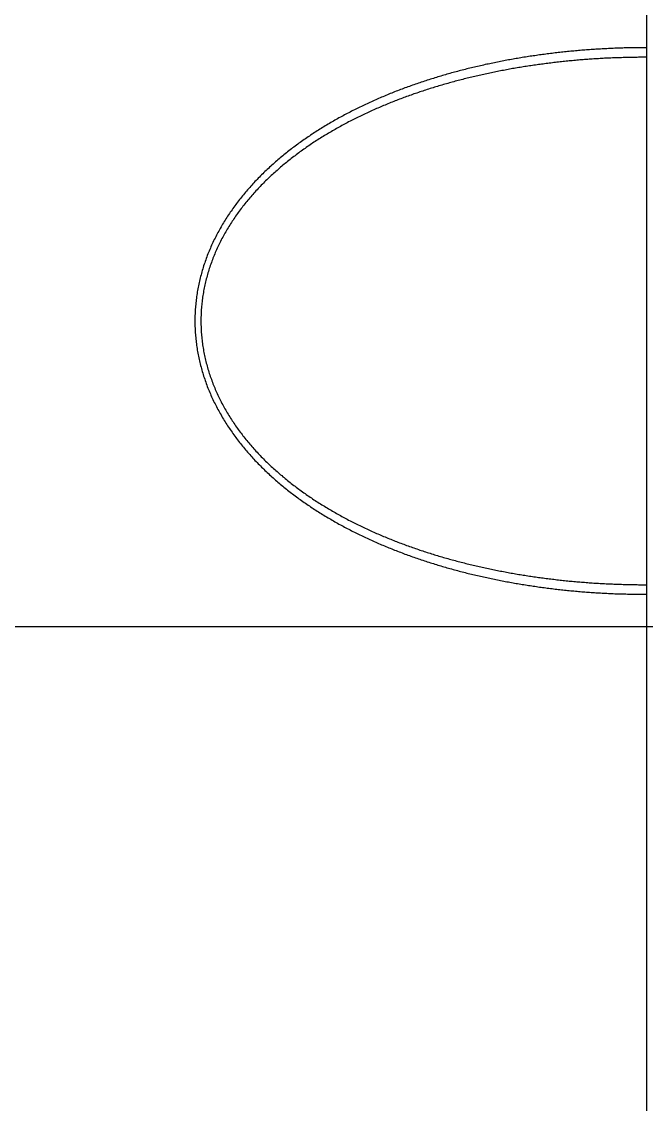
# Model space of a CAD drawing. Header units: millimetres. Extents: x 0 to 3800, y -67 to 2530.
# Drawn here: x 3353.93 to 3365.48, y 817.25 to 837.25 of the extents above; entities that cross this region are included whole.
import ezdxf
from ezdxf.lldxf.tags import DXFTag

# ---------------------------------------------------------------- set-up
doc = ezdxf.new("R2010")
doc.units = ezdxf.units.MM
doc.layers.add('내부선 및 부속', color=4, linetype='Continuous')
doc.layers.add('중심선', color=1, linetype='DASHED')
tags = doc.linetypes.add('DASHDOT', pattern=[70, 31, -13, 13, -13]).pattern_tags.tags
tags[10:11] = [DXFTag(74, 4), DXFTag(75, 0), DXFTag(340, '0'), DXFTag(46, 0.0), DXFTag(50, 0.0), DXFTag(44, 0.0), DXFTag(45, 0.0)]
tags[8:9] = [DXFTag(74, 4), DXFTag(75, 0), DXFTag(340, '0'), DXFTag(46, 0.0), DXFTag(50, 0.0), DXFTag(44, 0.0), DXFTag(45, 0.0)]
tags[6:7] = [DXFTag(74, 4), DXFTag(75, 0), DXFTag(340, '0'), DXFTag(46, 0.0), DXFTag(50, 0.0), DXFTag(44, 0.0), DXFTag(45, 0.0)]
tags[4:5] = [DXFTag(74, 4), DXFTag(75, 0), DXFTag(340, '0'), DXFTag(46, 0.0), DXFTag(50, 0.0), DXFTag(44, 0.0), DXFTag(45, 0.0)]
tags = doc.linetypes.add('DASHED', pattern=[25.72, 12.86, -12.86]).pattern_tags.tags
tags[6:7] = [DXFTag(74, 4), DXFTag(75, 0), DXFTag(340, '0'), DXFTag(46, 0.0), DXFTag(50, 0.0), DXFTag(44, 0.0), DXFTag(45, 0.0)]
tags[4:5] = [DXFTag(74, 4), DXFTag(75, 0), DXFTag(340, '0'), DXFTag(46, 0.0), DXFTag(50, 0.0), DXFTag(44, 0.0), DXFTag(45, 0.0)]

msp = doc.modelspace()

# ---------------------------------------------------------------- linework, layer by layer
at = {"layer": '내부선 및 부속', "linetype": 'Continuous'}
msp.add_line((3344.58, 826.077), (3386.378, 826.077), dxfattribs=at)
at = {"layer": '내부선 및 부속', "linetype": 'Continuous', "flags": 128}
for points in [[(3365.479, 836.773), (3365.45, 836.773), (3365.421, 836.773), (3365.392, 836.773), (3365.362, 836.773), (3365.333, 836.773), (3365.304, 836.772), (3365.275, 836.772), (3365.246, 836.772), (3365.217, 836.771), (3365.188, 836.771), (3365.159, 836.77), (3365.129, 836.769), (3365.1, 836.769), (3365.071, 836.768), (3365.042, 836.767), (3365.013, 836.766), (3364.984, 836.765), (3364.955, 836.764), (3364.926, 836.763), (3364.896, 836.762), (3364.867, 836.761), (3364.838, 836.759), (3364.809, 836.758), (3364.78, 836.757), (3364.751, 836.755), (3364.722, 836.754), (3364.693, 836.752), (3364.663, 836.751), (3364.634, 836.749), (3364.605, 836.747), (3364.576, 836.746), (3364.547, 836.744), (3364.518, 836.742), (3364.489, 836.74), (3364.46, 836.738), (3364.431, 836.736), (3364.402, 836.734), (3364.373, 836.732), (3364.344, 836.729), (3364.315, 836.727), (3364.285, 836.725), (3364.256, 836.722), (3364.227, 836.72), (3364.198, 836.717), (3364.169, 836.715), (3364.14, 836.712), (3364.111, 836.709), (3364.082, 836.707), (3364.053, 836.704), (3364.024, 836.701), (3363.995, 836.698), (3363.966, 836.695), (3363.937, 836.692), (3363.908, 836.689), (3363.879, 836.686), (3363.85, 836.682), (3363.821, 836.679), (3363.792, 836.676), (3363.764, 836.672), (3363.735, 836.669), (3363.706, 836.665), (3363.677, 836.662), (3363.648, 836.658), (3363.619, 836.654), (3363.59, 836.65), (3363.561, 836.647), (3363.532, 836.643), (3363.503, 836.639), (3363.474, 836.635), (3363.446, 836.631), (3363.417, 836.626), (3363.388, 836.622), (3363.359, 836.618), (3363.33, 836.614), (3363.302, 836.609), (3363.273, 836.605), (3363.244, 836.6), (3363.215, 836.596), (3363.186, 836.591), (3363.158, 836.586), (3363.129, 836.581), (3363.1, 836.576), (3363.071, 836.572), (3363.043, 836.567), (3363.014, 836.562), (3362.985, 836.556), (3362.957, 836.551), (3362.928, 836.546), (3362.899, 836.541), (3362.871, 836.535), (3362.842, 836.53), (3362.813, 836.524), (3362.785, 836.519), (3362.756, 836.513), (3362.728, 836.508), (3362.699, 836.502), (3362.67, 836.496), (3362.642, 836.49), (3362.613, 836.484), (3362.585, 836.478), (3362.585, 836.478), (3362.556, 836.472), (3362.528, 836.466), (3362.499, 836.46), (3362.471, 836.453), (3362.442, 836.447), (3362.414, 836.441), (3362.386, 836.434), (3362.357, 836.428), (3362.329, 836.421), (3362.3, 836.414), (3362.272, 836.408), (3362.244, 836.401), (3362.215, 836.394), (3362.187, 836.387), (3362.159, 836.38), (3362.131, 836.373), (3362.102, 836.366), (3362.074, 836.358), (3362.046, 836.351), (3362.018, 836.344), (3361.989, 836.336), (3361.961, 836.329), (3361.933, 836.321), (3361.905, 836.313), (3361.877, 836.306), (3361.849, 836.298), (3361.821, 836.29), (3361.793, 836.282), (3361.765, 836.274), (3361.737, 836.266), (3361.709, 836.258), (3361.681, 836.249), (3361.653, 836.241), (3361.625, 836.233), (3361.597, 836.224), (3361.569, 836.216), (3361.541, 836.207), (3361.513, 836.198), (3361.486, 836.19), (3361.458, 836.181), (3361.43, 836.172), (3361.402, 836.163), (3361.375, 836.154), (3361.347, 836.145), (3361.319, 836.136), (3361.292, 836.126), (3361.264, 836.117), (3361.236, 836.107), (3361.209, 836.098), (3361.181, 836.088), (3361.154, 836.079), (3361.126, 836.069), (3361.099, 836.059), (3361.072, 836.049), (3361.044, 836.039), (3361.017, 836.029), (3360.989, 836.019), (3360.962, 836.009), (3360.935, 835.998), (3360.908, 835.988), (3360.88, 835.978), (3360.853, 835.967), (3360.826, 835.956), (3360.799, 835.946), (3360.772, 835.935), (3360.745, 835.924), (3360.718, 835.913), (3360.691, 835.902), (3360.664, 835.891), (3360.637, 835.88), (3360.61, 835.868), (3360.583, 835.857), (3360.556, 835.846), (3360.53, 835.834), (3360.503, 835.822), (3360.476, 835.811), (3360.45, 835.799), (3360.423, 835.787), (3360.396, 835.775), (3360.37, 835.763), (3360.343, 835.751), (3360.317, 835.739), (3360.29, 835.726), (3360.264, 835.714), (3360.238, 835.701), (3360.211, 835.689), (3360.185, 835.676), (3360.159, 835.663), (3360.133, 835.65), (3360.107, 835.637), (3360.081, 835.624), (3360.054, 835.611), (3360.028, 835.598), (3360.003, 835.585), (3359.977, 835.571), (3359.951, 835.558), (3359.925, 835.544), (3359.899, 835.531), (3359.873, 835.517), (3359.848, 835.503), (3359.848, 835.503), (3359.822, 835.489), (3359.797, 835.475), (3359.771, 835.461), (3359.746, 835.447), (3359.72, 835.432), (3359.695, 835.418), (3359.67, 835.403), (3359.644, 835.389), (3359.619, 835.374), (3359.594, 835.359), (3359.569, 835.344), (3359.544, 835.329), (3359.519, 835.314), (3359.494, 835.299), (3359.469, 835.283), (3359.445, 835.268), (3359.42, 835.252), (3359.395, 835.237), (3359.371, 835.221), (3359.346, 835.205), (3359.322, 835.189), (3359.298, 835.173), (3359.273, 835.157), (3359.249, 835.141), (3359.225, 835.125), (3359.201, 835.108), (3359.177, 835.091), (3359.153, 835.075), (3359.129, 835.058), (3359.105, 835.041), (3359.081, 835.024), (3359.057, 835.007), (3359.034, 834.99), (3359.01, 834.973), (3358.987, 834.955), (3358.964, 834.938), (3358.94, 834.92), (3358.917, 834.902), (3358.894, 834.884), (3358.871, 834.866), (3358.848, 834.848), (3358.825, 834.83), (3358.802, 834.812), (3358.779, 834.794), (3358.757, 834.775), (3358.734, 834.756), (3358.712, 834.738), (3358.689, 834.719), (3358.667, 834.7), (3358.645, 834.681), (3358.623, 834.662), (3358.601, 834.642), (3358.579, 834.623), (3358.557, 834.604), (3358.536, 834.584), (3358.514, 834.564), (3358.493, 834.544), (3358.471, 834.525), (3358.45, 834.504), (3358.429, 834.484), (3358.408, 834.464), (3358.387, 834.444), (3358.366, 834.423), (3358.346, 834.403), (3358.325, 834.382), (3358.305, 834.361), (3358.285, 834.34), (3358.264, 834.319), (3358.244, 834.298), (3358.224, 834.277), (3358.205, 834.255), (3358.185, 834.234), (3358.165, 834.212), (3358.146, 834.19), (3358.127, 834.168), (3358.107, 834.146), (3358.088, 834.124), (3358.069, 834.102), (3358.051, 834.08), (3358.032, 834.057), (3358.013, 834.035), (3357.995, 834.012), (3357.977, 833.989), (3357.959, 833.967), (3357.941, 833.944), (3357.923, 833.92), (3357.905, 833.897), (3357.888, 833.874), (3357.871, 833.85), (3357.853, 833.827), (3357.836, 833.803), (3357.82, 833.779), (3357.803, 833.755), (3357.786, 833.731), (3357.77, 833.707), (3357.754, 833.683), (3357.738, 833.659), (3357.722, 833.634), (3357.706, 833.61), (3357.691, 833.585), (3357.691, 833.585), (3357.675, 833.56), (3357.66, 833.535), (3357.645, 833.51), (3357.63, 833.485), (3357.616, 833.46), (3357.601, 833.435), (3357.587, 833.409), (3357.573, 833.384), (3357.559, 833.358), (3357.545, 833.332), (3357.532, 833.306), (3357.518, 833.281), (3357.505, 833.254), (3357.492, 833.228), (3357.479, 833.202), (3357.467, 833.176), (3357.455, 833.149), (3357.442, 833.123), (3357.43, 833.096), (3357.419, 833.069), (3357.407, 833.043), (3357.396, 833.016), (3357.385, 832.989), (3357.374, 832.962), (3357.363, 832.934), (3357.353, 832.907), (3357.343, 832.88), (3357.333, 832.852), (3357.323, 832.825), (3357.314, 832.797), (3357.304, 832.77), (3357.295, 832.742), (3357.286, 832.714), (3357.278, 832.686), (3357.269, 832.658), (3357.261, 832.63), (3357.253, 832.602), (3357.246, 832.574), (3357.238, 832.546), (3357.231, 832.518), (3357.224, 832.489), (3357.218, 832.461), (3357.211, 832.432), (3357.205, 832.404), (3357.199, 832.375), (3357.193, 832.347), (3357.188, 832.318), (3357.183, 832.289), (3357.178, 832.261), (3357.173, 832.232), (3357.169, 832.203), (3357.164, 832.174), (3357.161, 832.145), (3357.157, 832.116), (3357.154, 832.087), (3357.15, 832.058), (3357.148, 832.029), (3357.145, 832), (3357.143, 831.971), (3357.14, 831.942), (3357.139, 831.913), (3357.137, 831.884), (3357.136, 831.854), (3357.135, 831.825), (3357.134, 831.796), (3357.133, 831.767), (3357.133, 831.738), (3357.133, 831.708), (3357.133, 831.679), (3357.134, 831.65), (3357.135, 831.621), (3357.136, 831.592), (3357.137, 831.563), (3357.139, 831.533), (3357.14, 831.504), (3357.143, 831.475), (3357.145, 831.446), (3357.148, 831.417), (3357.15, 831.388), (3357.154, 831.359), (3357.157, 831.33), (3357.161, 831.301), (3357.164, 831.272), (3357.169, 831.243), (3357.173, 831.214), (3357.178, 831.186), (3357.183, 831.157), (3357.188, 831.128), (3357.193, 831.099), (3357.199, 831.071), (3357.205, 831.042), (3357.211, 831.014), (3357.218, 830.985), (3357.224, 830.957), (3357.231, 830.929), (3357.238, 830.9), (3357.246, 830.872), (3357.253, 830.844), (3357.261, 830.816), (3357.269, 830.788), (3357.269, 830.788), (3357.278, 830.76), (3357.286, 830.732), (3357.295, 830.704), (3357.304, 830.676), (3357.314, 830.649), (3357.323, 830.621), (3357.333, 830.594), (3357.343, 830.566), (3357.353, 830.539), (3357.363, 830.512), (3357.374, 830.484), (3357.385, 830.457), (3357.396, 830.43), (3357.407, 830.403), (3357.419, 830.377), (3357.43, 830.35), (3357.442, 830.323), (3357.455, 830.297), (3357.467, 830.27), (3357.479, 830.244), (3357.492, 830.218), (3357.505, 830.192), (3357.518, 830.166), (3357.532, 830.14), (3357.545, 830.114), (3357.559, 830.088), (3357.573, 830.062), (3357.587, 830.037), (3357.601, 830.011), (3357.616, 829.986), (3357.63, 829.961), (3357.645, 829.936), (3357.66, 829.911), (3357.675, 829.886), (3357.691, 829.861), (3357.706, 829.836), (3357.722, 829.812), (3357.738, 829.787), (3357.754, 829.763), (3357.77, 829.739), (3357.786, 829.715), (3357.803, 829.691), (3357.82, 829.667), (3357.836, 829.643), (3357.853, 829.619), (3357.871, 829.596), (3357.888, 829.572), (3357.905, 829.549), (3357.923, 829.526), (3357.941, 829.503), (3357.959, 829.48), (3357.977, 829.457), (3357.995, 829.434), (3358.013, 829.411), (3358.032, 829.389), (3358.051, 829.366), (3358.069, 829.344), (3358.088, 829.322), (3358.107, 829.3), (3358.127, 829.278), (3358.146, 829.256), (3358.165, 829.234), (3358.185, 829.213), (3358.205, 829.191), (3358.224, 829.17), (3358.244, 829.148), (3358.264, 829.127), (3358.285, 829.106), (3358.305, 829.085), (3358.325, 829.064), (3358.346, 829.044), (3358.366, 829.023), (3358.387, 829.002), (3358.408, 828.982), (3358.429, 828.962), (3358.45, 828.942), (3358.471, 828.922), (3358.493, 828.902), (3358.514, 828.882), (3358.536, 828.862), (3358.557, 828.843), (3358.579, 828.823), (3358.601, 828.804), (3358.623, 828.784), (3358.645, 828.765), (3358.667, 828.746), (3358.689, 828.727), (3358.712, 828.708), (3358.734, 828.69), (3358.757, 828.671), (3358.779, 828.653), (3358.802, 828.634), (3358.825, 828.616), (3358.848, 828.598), (3358.871, 828.58), (3358.894, 828.562), (3358.917, 828.544), (3358.94, 828.526), (3358.964, 828.508), (3358.987, 828.491), (3358.987, 828.491), (3359.01, 828.474), (3359.034, 828.456), (3359.057, 828.439), (3359.081, 828.422), (3359.105, 828.405), (3359.129, 828.388), (3359.153, 828.371), (3359.177, 828.355), (3359.201, 828.338), (3359.225, 828.322), (3359.249, 828.305), (3359.273, 828.289), (3359.298, 828.273), (3359.322, 828.257), (3359.346, 828.241), (3359.371, 828.225), (3359.395, 828.209), (3359.42, 828.194), (3359.445, 828.178), (3359.469, 828.163), (3359.494, 828.147), (3359.519, 828.132), (3359.544, 828.117), (3359.569, 828.102), (3359.594, 828.087), (3359.619, 828.072), (3359.644, 828.058), (3359.67, 828.043), (3359.695, 828.028), (3359.72, 828.014), (3359.746, 828), (3359.771, 827.985), (3359.797, 827.971), (3359.822, 827.957), (3359.848, 827.943), (3359.873, 827.929), (3359.899, 827.915), (3359.925, 827.902), (3359.951, 827.888), (3359.977, 827.875), (3360.003, 827.861), (3360.028, 827.848), (3360.054, 827.835), (3360.081, 827.822), (3360.107, 827.809), (3360.133, 827.796), (3360.159, 827.783), (3360.185, 827.77), (3360.211, 827.757), (3360.238, 827.745), (3360.264, 827.732), (3360.29, 827.72), (3360.317, 827.708), (3360.343, 827.695), (3360.37, 827.683), (3360.396, 827.671), (3360.423, 827.659), (3360.45, 827.647), (3360.476, 827.635), (3360.503, 827.624), (3360.53, 827.612), (3360.556, 827.601), (3360.583, 827.589), (3360.61, 827.578), (3360.637, 827.566), (3360.664, 827.555), (3360.691, 827.544), (3360.718, 827.533), (3360.745, 827.522), (3360.772, 827.511), (3360.799, 827.5), (3360.826, 827.49), (3360.853, 827.479), (3360.88, 827.469), (3360.908, 827.458), (3360.935, 827.448), (3360.962, 827.437), (3360.989, 827.427), (3361.017, 827.417), (3361.044, 827.407), (3361.072, 827.397), (3361.099, 827.387), (3361.126, 827.377), (3361.154, 827.367), (3361.181, 827.358), (3361.209, 827.348), (3361.236, 827.339), (3361.264, 827.329), (3361.292, 827.32), (3361.319, 827.311), (3361.347, 827.301), (3361.375, 827.292), (3361.402, 827.283), (3361.43, 827.274), (3361.458, 827.265), (3361.486, 827.256), (3361.513, 827.248), (3361.541, 827.239), (3361.569, 827.23), (3361.597, 827.222), (3361.597, 827.222), (3361.625, 827.213), (3361.653, 827.205), (3361.681, 827.197), (3361.709, 827.188), (3361.737, 827.18), (3361.765, 827.172), (3361.793, 827.164), (3361.821, 827.156), (3361.849, 827.148), (3361.877, 827.14), (3361.905, 827.133), (3361.933, 827.125), (3361.961, 827.117), (3361.989, 827.11), (3362.018, 827.102), (3362.046, 827.095), (3362.074, 827.088), (3362.102, 827.081), (3362.131, 827.073), (3362.159, 827.066), (3362.187, 827.059), (3362.215, 827.052), (3362.244, 827.045), (3362.272, 827.039), (3362.3, 827.032), (3362.329, 827.025), (3362.357, 827.018), (3362.386, 827.012), (3362.414, 827.005), (3362.442, 826.999), (3362.471, 826.993), (3362.499, 826.986), (3362.528, 826.98), (3362.556, 826.974), (3362.585, 826.968), (3362.613, 826.962), (3362.642, 826.956), (3362.67, 826.95), (3362.699, 826.944), (3362.728, 826.939), (3362.756, 826.933), (3362.785, 826.927), (3362.813, 826.922), (3362.842, 826.916), (3362.871, 826.911), (3362.899, 826.905), (3362.928, 826.9), (3362.957, 826.895), (3362.985, 826.89), (3363.014, 826.885), (3363.043, 826.88), (3363.071, 826.875), (3363.1, 826.87), (3363.129, 826.865), (3363.158, 826.86), (3363.186, 826.855), (3363.215, 826.851), (3363.244, 826.846), (3363.273, 826.841), (3363.302, 826.837), (3363.33, 826.833), (3363.359, 826.828), (3363.388, 826.824), (3363.417, 826.82), (3363.446, 826.816), (3363.474, 826.811), (3363.503, 826.807), (3363.532, 826.803), (3363.561, 826.8), (3363.59, 826.796), (3363.619, 826.792), (3363.648, 826.788), (3363.677, 826.784), (3363.706, 826.781), (3363.735, 826.777), (3363.764, 826.774), (3363.792, 826.77), (3363.821, 826.767), (3363.85, 826.764), (3363.879, 826.76), (3363.908, 826.757), (3363.937, 826.754), (3363.966, 826.751), (3363.995, 826.748), (3364.024, 826.745), (3364.053, 826.742), (3364.082, 826.739), (3364.111, 826.737), (3364.14, 826.734), (3364.169, 826.731), (3364.198, 826.729), (3364.227, 826.726), (3364.256, 826.724), (3364.285, 826.721), (3364.315, 826.719), (3364.344, 826.717), (3364.373, 826.714), (3364.402, 826.712), (3364.431, 826.71), (3364.46, 826.708), (3364.46, 826.708), (3364.489, 826.706), (3364.518, 826.704), (3364.547, 826.702), (3364.576, 826.7), (3364.605, 826.699), (3364.634, 826.697), (3364.663, 826.695), (3364.693, 826.694), (3364.722, 826.692), (3364.751, 826.691), (3364.78, 826.689), (3364.809, 826.688), (3364.838, 826.687), (3364.867, 826.685), (3364.896, 826.684), (3364.926, 826.683), (3364.955, 826.682), (3364.984, 826.681), (3365.013, 826.68), (3365.042, 826.679), (3365.071, 826.678), (3365.1, 826.678), (3365.129, 826.677), (3365.159, 826.676), (3365.188, 826.676), (3365.217, 826.675), (3365.246, 826.675), (3365.275, 826.674), (3365.304, 826.674), (3365.333, 826.673), (3365.362, 826.673), (3365.392, 826.673), (3365.421, 826.673), (3365.45, 826.673), (3365.479, 826.673)], [(3365.479, 836.596), (3365.45, 836.596), (3365.422, 836.596), (3365.393, 836.596), (3365.365, 836.596), (3365.336, 836.596), (3365.308, 836.595), (3365.279, 836.595), (3365.251, 836.595), (3365.222, 836.594), (3365.194, 836.594), (3365.165, 836.593), (3365.136, 836.593), (3365.108, 836.592), (3365.079, 836.591), (3365.051, 836.59), (3365.022, 836.589), (3364.994, 836.589), (3364.965, 836.588), (3364.937, 836.587), (3364.908, 836.586), (3364.88, 836.584), (3364.851, 836.583), (3364.823, 836.582), (3364.794, 836.581), (3364.765, 836.579), (3364.737, 836.578), (3364.708, 836.577), (3364.68, 836.575), (3364.651, 836.573), (3364.623, 836.572), (3364.594, 836.57), (3364.566, 836.568), (3364.537, 836.567), (3364.509, 836.565), (3364.48, 836.563), (3364.452, 836.561), (3364.423, 836.559), (3364.395, 836.557), (3364.366, 836.555), (3364.338, 836.553), (3364.309, 836.55), (3364.281, 836.548), (3364.252, 836.546), (3364.224, 836.543), (3364.196, 836.541), (3364.167, 836.538), (3364.139, 836.536), (3364.11, 836.533), (3364.082, 836.53), (3364.053, 836.528), (3364.025, 836.525), (3363.997, 836.522), (3363.968, 836.519), (3363.94, 836.516), (3363.911, 836.513), (3363.883, 836.51), (3363.855, 836.507), (3363.826, 836.504), (3363.798, 836.501), (3363.769, 836.497), (3363.741, 836.494), (3363.713, 836.49), (3363.684, 836.487), (3363.656, 836.483), (3363.628, 836.48), (3363.599, 836.476), (3363.571, 836.472), (3363.543, 836.469), (3363.514, 836.465), (3363.486, 836.461), (3363.458, 836.457), (3363.43, 836.453), (3363.401, 836.449), (3363.373, 836.445), (3363.345, 836.441), (3363.317, 836.436), (3363.288, 836.432), (3363.26, 836.428), (3363.232, 836.423), (3363.204, 836.419), (3363.176, 836.414), (3363.147, 836.41), (3363.119, 836.405), (3363.091, 836.4), (3363.063, 836.395), (3363.035, 836.391), (3363.007, 836.386), (3362.978, 836.381), (3362.95, 836.376), (3362.922, 836.371), (3362.894, 836.365), (3362.866, 836.36), (3362.838, 836.355), (3362.81, 836.35), (3362.782, 836.344), (3362.754, 836.339), (3362.726, 836.333), (3362.698, 836.328), (3362.67, 836.322), (3362.642, 836.316), (3362.642, 836.316), (3362.614, 836.31), (3362.586, 836.305), (3362.558, 836.299), (3362.53, 836.293), (3362.502, 836.287), (3362.474, 836.281), (3362.446, 836.274), (3362.418, 836.268), (3362.391, 836.262), (3362.363, 836.256), (3362.335, 836.249), (3362.307, 836.243), (3362.279, 836.236), (3362.252, 836.229), (3362.224, 836.223), (3362.196, 836.216), (3362.168, 836.209), (3362.141, 836.202), (3362.113, 836.195), (3362.085, 836.188), (3362.058, 836.181), (3362.03, 836.174), (3362.002, 836.167), (3361.975, 836.16), (3361.947, 836.152), (3361.919, 836.145), (3361.892, 836.137), (3361.864, 836.13), (3361.837, 836.122), (3361.809, 836.114), (3361.782, 836.107), (3361.754, 836.099), (3361.727, 836.091), (3361.699, 836.083), (3361.672, 836.075), (3361.645, 836.067), (3361.617, 836.059), (3361.59, 836.05), (3361.563, 836.042), (3361.535, 836.034), (3361.508, 836.025), (3361.481, 836.017), (3361.454, 836.008), (3361.426, 835.999), (3361.399, 835.991), (3361.372, 835.982), (3361.345, 835.973), (3361.318, 835.964), (3361.291, 835.955), (3361.264, 835.946), (3361.236, 835.936), (3361.209, 835.927), (3361.182, 835.918), (3361.156, 835.908), (3361.129, 835.899), (3361.102, 835.889), (3361.075, 835.88), (3361.048, 835.87), (3361.021, 835.86), (3360.994, 835.85), (3360.968, 835.84), (3360.941, 835.83), (3360.914, 835.82), (3360.887, 835.81), (3360.861, 835.799), (3360.834, 835.789), (3360.808, 835.779), (3360.781, 835.768), (3360.754, 835.758), (3360.728, 835.747), (3360.701, 835.736), (3360.675, 835.725), (3360.649, 835.714), (3360.622, 835.703), (3360.596, 835.692), (3360.57, 835.681), (3360.543, 835.67), (3360.517, 835.658), (3360.491, 835.647), (3360.465, 835.636), (3360.439, 835.624), (3360.413, 835.612), (3360.387, 835.601), (3360.361, 835.589), (3360.335, 835.577), (3360.309, 835.565), (3360.283, 835.553), (3360.257, 835.54), (3360.231, 835.528), (3360.205, 835.516), (3360.18, 835.503), (3360.154, 835.491), (3360.128, 835.478), (3360.103, 835.466), (3360.077, 835.453), (3360.052, 835.44), (3360.026, 835.427), (3360.001, 835.414), (3359.975, 835.401), (3359.95, 835.387), (3359.95, 835.387), (3359.925, 835.374), (3359.9, 835.361), (3359.874, 835.347), (3359.849, 835.334), (3359.824, 835.32), (3359.799, 835.306), (3359.774, 835.292), (3359.749, 835.278), (3359.724, 835.264), (3359.7, 835.25), (3359.675, 835.236), (3359.65, 835.221), (3359.626, 835.207), (3359.601, 835.192), (3359.576, 835.178), (3359.552, 835.163), (3359.528, 835.148), (3359.503, 835.133), (3359.479, 835.118), (3359.455, 835.103), (3359.43, 835.087), (3359.406, 835.072), (3359.382, 835.057), (3359.358, 835.041), (3359.334, 835.025), (3359.31, 835.01), (3359.287, 834.994), (3359.263, 834.978), (3359.239, 834.962), (3359.216, 834.946), (3359.192, 834.929), (3359.169, 834.913), (3359.145, 834.896), (3359.122, 834.88), (3359.099, 834.863), (3359.076, 834.846), (3359.052, 834.829), (3359.029, 834.812), (3359.006, 834.795), (3358.984, 834.778), (3358.961, 834.761), (3358.938, 834.743), (3358.915, 834.726), (3358.893, 834.708), (3358.87, 834.69), (3358.848, 834.672), (3358.826, 834.654), (3358.804, 834.636), (3358.781, 834.618), (3358.759, 834.6), (3358.738, 834.581), (3358.716, 834.563), (3358.694, 834.544), (3358.672, 834.525), (3358.651, 834.507), (3358.629, 834.488), (3358.608, 834.468), (3358.587, 834.449), (3358.566, 834.43), (3358.545, 834.411), (3358.524, 834.391), (3358.503, 834.371), (3358.482, 834.352), (3358.462, 834.332), (3358.441, 834.312), (3358.421, 834.292), (3358.401, 834.272), (3358.381, 834.251), (3358.361, 834.231), (3358.341, 834.21), (3358.321, 834.19), (3358.301, 834.169), (3358.282, 834.148), (3358.262, 834.127), (3358.243, 834.106), (3358.224, 834.085), (3358.205, 834.063), (3358.186, 834.042), (3358.167, 834.02), (3358.149, 833.999), (3358.13, 833.977), (3358.112, 833.955), (3358.094, 833.933), (3358.076, 833.911), (3358.058, 833.889), (3358.04, 833.866), (3358.022, 833.844), (3358.005, 833.821), (3357.987, 833.799), (3357.97, 833.776), (3357.953, 833.753), (3357.936, 833.73), (3357.919, 833.707), (3357.903, 833.683), (3357.886, 833.66), (3357.87, 833.636), (3357.854, 833.613), (3357.838, 833.589), (3357.822, 833.565), (3357.807, 833.541), (3357.807, 833.541), (3357.791, 833.517), (3357.776, 833.493), (3357.761, 833.469), (3357.746, 833.444), (3357.731, 833.42), (3357.717, 833.395), (3357.703, 833.371), (3357.688, 833.346), (3357.674, 833.321), (3357.661, 833.296), (3357.647, 833.271), (3357.634, 833.245), (3357.62, 833.22), (3357.607, 833.195), (3357.594, 833.169), (3357.582, 833.144), (3357.569, 833.118), (3357.557, 833.092), (3357.545, 833.066), (3357.533, 833.04), (3357.522, 833.014), (3357.51, 832.988), (3357.499, 832.961), (3357.488, 832.935), (3357.477, 832.908), (3357.467, 832.882), (3357.457, 832.855), (3357.447, 832.828), (3357.437, 832.801), (3357.427, 832.775), (3357.418, 832.748), (3357.409, 832.72), (3357.4, 832.693), (3357.391, 832.666), (3357.382, 832.639), (3357.374, 832.611), (3357.366, 832.584), (3357.359, 832.556), (3357.351, 832.529), (3357.344, 832.501), (3357.337, 832.473), (3357.33, 832.446), (3357.323, 832.418), (3357.317, 832.39), (3357.311, 832.362), (3357.305, 832.334), (3357.3, 832.306), (3357.295, 832.278), (3357.29, 832.25), (3357.285, 832.221), (3357.28, 832.193), (3357.276, 832.165), (3357.272, 832.137), (3357.269, 832.108), (3357.265, 832.08), (3357.262, 832.051), (3357.259, 832.023), (3357.256, 831.994), (3357.254, 831.966), (3357.252, 831.937), (3357.25, 831.909), (3357.248, 831.88), (3357.247, 831.852), (3357.246, 831.823), (3357.245, 831.795), (3357.245, 831.766), (3357.244, 831.737), (3357.244, 831.709), (3357.245, 831.68), (3357.245, 831.652), (3357.246, 831.623), (3357.247, 831.594), (3357.248, 831.566), (3357.25, 831.537), (3357.252, 831.509), (3357.254, 831.48), (3357.256, 831.452), (3357.259, 831.423), (3357.262, 831.395), (3357.265, 831.366), (3357.269, 831.338), (3357.272, 831.31), (3357.276, 831.281), (3357.28, 831.253), (3357.285, 831.225), (3357.29, 831.197), (3357.295, 831.168), (3357.3, 831.14), (3357.305, 831.112), (3357.311, 831.084), (3357.317, 831.056), (3357.323, 831.028), (3357.33, 831), (3357.337, 830.973), (3357.344, 830.945), (3357.351, 830.917), (3357.359, 830.89), (3357.366, 830.862), (3357.374, 830.835), (3357.382, 830.807), (3357.382, 830.807), (3357.391, 830.78), (3357.4, 830.753), (3357.409, 830.726), (3357.418, 830.699), (3357.427, 830.672), (3357.437, 830.645), (3357.447, 830.618), (3357.457, 830.591), (3357.467, 830.564), (3357.477, 830.538), (3357.488, 830.511), (3357.499, 830.485), (3357.51, 830.459), (3357.522, 830.432), (3357.533, 830.406), (3357.545, 830.38), (3357.557, 830.354), (3357.569, 830.328), (3357.582, 830.303), (3357.594, 830.277), (3357.607, 830.251), (3357.62, 830.226), (3357.634, 830.201), (3357.647, 830.175), (3357.661, 830.15), (3357.674, 830.125), (3357.688, 830.1), (3357.703, 830.075), (3357.717, 830.051), (3357.731, 830.026), (3357.746, 830.002), (3357.761, 829.977), (3357.776, 829.953), (3357.791, 829.929), (3357.807, 829.905), (3357.822, 829.881), (3357.838, 829.857), (3357.854, 829.833), (3357.87, 829.81), (3357.886, 829.786), (3357.903, 829.763), (3357.919, 829.739), (3357.936, 829.716), (3357.953, 829.693), (3357.97, 829.67), (3357.987, 829.648), (3358.005, 829.625), (3358.022, 829.602), (3358.04, 829.58), (3358.058, 829.557), (3358.076, 829.535), (3358.094, 829.513), (3358.112, 829.491), (3358.13, 829.469), (3358.149, 829.447), (3358.167, 829.426), (3358.186, 829.404), (3358.205, 829.383), (3358.224, 829.361), (3358.243, 829.34), (3358.262, 829.319), (3358.282, 829.298), (3358.301, 829.277), (3358.321, 829.256), (3358.341, 829.236), (3358.361, 829.215), (3358.381, 829.195), (3358.401, 829.175), (3358.421, 829.154), (3358.441, 829.134), (3358.462, 829.114), (3358.482, 829.094), (3358.503, 829.075), (3358.524, 829.055), (3358.545, 829.036), (3358.566, 829.016), (3358.587, 828.997), (3358.608, 828.978), (3358.629, 828.959), (3358.651, 828.94), (3358.672, 828.921), (3358.694, 828.902), (3358.716, 828.883), (3358.738, 828.865), (3358.759, 828.846), (3358.781, 828.828), (3358.804, 828.81), (3358.826, 828.792), (3358.848, 828.774), (3358.87, 828.756), (3358.893, 828.738), (3358.915, 828.721), (3358.938, 828.703), (3358.961, 828.686), (3358.984, 828.668), (3359.006, 828.651), (3359.029, 828.634), (3359.052, 828.617), (3359.076, 828.6), (3359.099, 828.583), (3359.099, 828.583), (3359.122, 828.566), (3359.145, 828.55), (3359.169, 828.533), (3359.192, 828.517), (3359.216, 828.501), (3359.239, 828.484), (3359.263, 828.468), (3359.287, 828.452), (3359.31, 828.437), (3359.334, 828.421), (3359.358, 828.405), (3359.382, 828.39), (3359.406, 828.374), (3359.43, 828.359), (3359.455, 828.343), (3359.479, 828.328), (3359.503, 828.313), (3359.528, 828.298), (3359.552, 828.283), (3359.576, 828.269), (3359.601, 828.254), (3359.626, 828.239), (3359.65, 828.225), (3359.675, 828.211), (3359.7, 828.196), (3359.724, 828.182), (3359.749, 828.168), (3359.774, 828.154), (3359.799, 828.14), (3359.824, 828.126), (3359.849, 828.113), (3359.874, 828.099), (3359.9, 828.085), (3359.925, 828.072), (3359.95, 828.059), (3359.975, 828.045), (3360.001, 828.032), (3360.026, 828.019), (3360.052, 828.006), (3360.077, 827.993), (3360.103, 827.981), (3360.128, 827.968), (3360.154, 827.955), (3360.18, 827.943), (3360.205, 827.93), (3360.231, 827.918), (3360.257, 827.906), (3360.283, 827.893), (3360.309, 827.881), (3360.335, 827.869), (3360.361, 827.857), (3360.387, 827.846), (3360.413, 827.834), (3360.439, 827.822), (3360.465, 827.811), (3360.491, 827.799), (3360.517, 827.788), (3360.543, 827.776), (3360.57, 827.765), (3360.596, 827.754), (3360.622, 827.743), (3360.649, 827.732), (3360.675, 827.721), (3360.701, 827.71), (3360.728, 827.699), (3360.754, 827.689), (3360.781, 827.678), (3360.808, 827.667), (3360.834, 827.657), (3360.861, 827.647), (3360.887, 827.636), (3360.914, 827.626), (3360.941, 827.616), (3360.968, 827.606), (3360.994, 827.596), (3361.021, 827.586), (3361.048, 827.576), (3361.075, 827.567), (3361.102, 827.557), (3361.129, 827.547), (3361.156, 827.538), (3361.182, 827.528), (3361.209, 827.519), (3361.236, 827.51), (3361.264, 827.501), (3361.291, 827.491), (3361.318, 827.482), (3361.345, 827.473), (3361.372, 827.464), (3361.399, 827.456), (3361.426, 827.447), (3361.454, 827.438), (3361.481, 827.43), (3361.508, 827.421), (3361.535, 827.413), (3361.563, 827.404), (3361.59, 827.396), (3361.617, 827.388), (3361.645, 827.379), (3361.672, 827.371), (3361.672, 827.371), (3361.699, 827.363), (3361.727, 827.355), (3361.754, 827.347), (3361.782, 827.339), (3361.809, 827.332), (3361.837, 827.324), (3361.864, 827.316), (3361.892, 827.309), (3361.919, 827.301), (3361.947, 827.294), (3361.975, 827.286), (3362.002, 827.279), (3362.03, 827.272), (3362.058, 827.265), (3362.085, 827.258), (3362.113, 827.251), (3362.141, 827.244), (3362.168, 827.237), (3362.196, 827.23), (3362.224, 827.223), (3362.252, 827.217), (3362.279, 827.21), (3362.307, 827.203), (3362.335, 827.197), (3362.363, 827.191), (3362.391, 827.184), (3362.418, 827.178), (3362.446, 827.172), (3362.474, 827.166), (3362.502, 827.159), (3362.53, 827.153), (3362.558, 827.147), (3362.586, 827.142), (3362.614, 827.136), (3362.642, 827.13), (3362.67, 827.124), (3362.698, 827.119), (3362.726, 827.113), (3362.754, 827.107), (3362.782, 827.102), (3362.81, 827.097), (3362.838, 827.091), (3362.866, 827.086), (3362.894, 827.081), (3362.922, 827.076), (3362.95, 827.07), (3362.978, 827.065), (3363.007, 827.06), (3363.035, 827.056), (3363.063, 827.051), (3363.091, 827.046), (3363.119, 827.041), (3363.147, 827.037), (3363.176, 827.032), (3363.204, 827.027), (3363.232, 827.023), (3363.26, 827.018), (3363.288, 827.014), (3363.317, 827.01), (3363.345, 827.006), (3363.373, 827.001), (3363.401, 826.997), (3363.43, 826.993), (3363.458, 826.989), (3363.486, 826.985), (3363.514, 826.981), (3363.543, 826.977), (3363.571, 826.974), (3363.599, 826.97), (3363.628, 826.966), (3363.656, 826.963), (3363.684, 826.959), (3363.713, 826.956), (3363.741, 826.952), (3363.769, 826.949), (3363.798, 826.946), (3363.826, 826.942), (3363.855, 826.939), (3363.883, 826.936), (3363.911, 826.933), (3363.94, 826.93), (3363.968, 826.927), (3363.997, 826.924), (3364.025, 826.921), (3364.053, 826.918), (3364.082, 826.916), (3364.11, 826.913), (3364.139, 826.91), (3364.167, 826.908), (3364.196, 826.905), (3364.224, 826.903), (3364.252, 826.9), (3364.281, 826.898), (3364.309, 826.896), (3364.338, 826.894), (3364.366, 826.891), (3364.395, 826.889), (3364.423, 826.887), (3364.452, 826.885), (3364.48, 826.883), (3364.48, 826.883), (3364.509, 826.881), (3364.537, 826.879), (3364.566, 826.878), (3364.594, 826.876), (3364.623, 826.874), (3364.651, 826.873), (3364.68, 826.871), (3364.708, 826.87), (3364.737, 826.868), (3364.765, 826.867), (3364.794, 826.865), (3364.823, 826.864), (3364.851, 826.863), (3364.88, 826.862), (3364.908, 826.861), (3364.937, 826.859), (3364.965, 826.858), (3364.994, 826.858), (3365.022, 826.857), (3365.051, 826.856), (3365.079, 826.855), (3365.108, 826.854), (3365.136, 826.854), (3365.165, 826.853), (3365.194, 826.852), (3365.222, 826.852), (3365.251, 826.851), (3365.279, 826.851), (3365.308, 826.851), (3365.336, 826.85), (3365.365, 826.85), (3365.393, 826.85), (3365.422, 826.85), (3365.45, 826.85), (3365.479, 826.85)]]:
    msp.add_lwpolyline(points, dxfattribs=at)
at = {"layer": '중심선', "linetype": 'DASHDOT'}
msp.add_line((3365.479, 1053.687), (3365.479, 227.802), dxfattribs=at)

doc.saveas('drawing.dxf')
